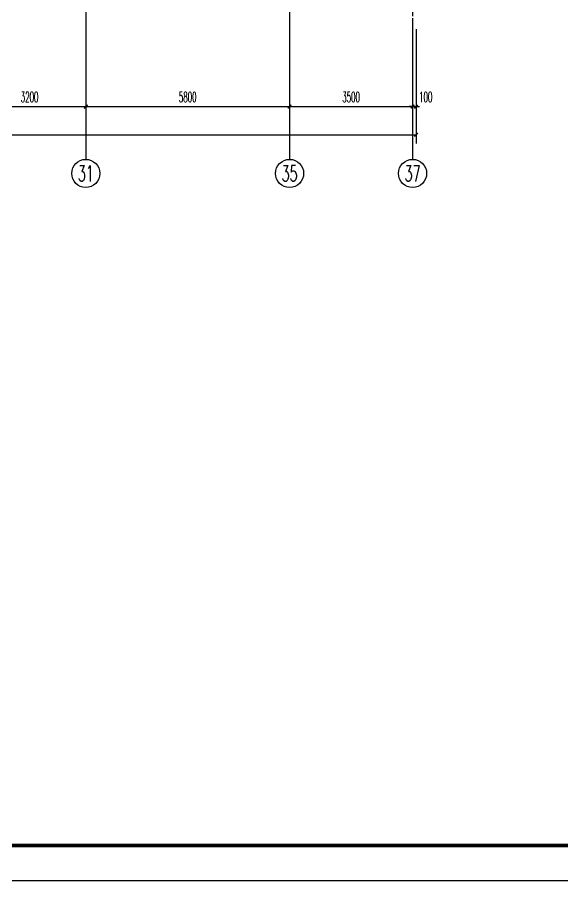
# Model space of a CAD drawing. Extents: x 27938 to 1507990, y 110129 to 923079.
# Drawn here: x 866667 to 882190, y 642457 to 667017 of the extents above; entities that cross this region are included whole.
import ezdxf
from ezdxf.enums import TextEntityAlignment as Align

# ---------------------------------------------------------------- set-up
doc = ezdxf.new("R2010")
doc.units = 0
doc.header["$LTSCALE"] = 1000
doc.header["$MEASUREMENT"] = 0
doc.linetypes.add('DOTE', pattern=[2.42, 2, -0.2, 0.02, -0.2])
for name, color, linetype in [('AXIS', 3, 'Continuous'), ('AXIS_TEXT', 7, 'Continuous'), ('DOTE', 1, 'Continuous'), ('图框', 140, 'Continuous')]:
    doc.layers.add(name, color=color, linetype=linetype)
doc.layers.add('yichutu', color=7, linetype='Continuous', true_color=0xffffff, plot=False)
doc.styles.add('_TCH_AXIS', font='COMPLEX', dxfattribs={"bigfont": 'GBCBIG'})
doc.styles.add('_TCH_DIM_T3', font='SIMPLEX.shx', dxfattribs={"width": 0.494118, "bigfont": 'GBCBIG.shx'})
doc.styles.add('COMPLEX', font='COMPLEX')
doc.dimstyles.new('_TCH_ARCH&&100', dxfattribs={"dimtxt": 297.5, "dimasz": 100, "dimexe": 250, "dimexo": 300, "dimgap": 126.25, "dimtad": 1, "dimdec": 0, "dimzin": 0, "dimdsep": 46, "dimtxsty": '_TCH_DIM_T3', "dimblk": 'ARCHTICK', "dimcen": 0.09, "dimclrt": 4, "dimazin": 2, "dimtfac": 1, "dimtdec": 0, "dimtix": 1, "dimtmove": 2, "dimatfit": 3, "dimfxl": 100, "dimtolj": 1, "dimtzin": 0, "dimarcsym": 0})

# ---------------------------------------------------------------- blocks, each defined once
blk = doc.blocks.new('TK')
at = {"layer": '图框'}
blk.add_lwpolyline([(465375, 548714), (549475, 548714), (549475, 489314), (465375, 489314)], close=True, dxfattribs=at)
blk.add_lwpolyline([(465375, 548714), (549475, 548714), (549475, 489314), (465375, 489314)], close=True, dxfattribs=at)
at = {"layer": '图框', "const_width": 100}
blk.add_lwpolyline([(548475, 490314), (548475, 547714), (467875, 547714), (467875, 490314)], close=True, dxfattribs=at)
blk = doc.blocks.new('yct-841-594-84100-59399.9999999999-100-1000.0')
at = {"layer": 'yichutu', "color": 7, "true_color": 0xffffff}
blk.add_lwpolyline([(0, 0), (0, 59400), (84100, 59400), (84100, 0)], close=True, dxfattribs=at)
blk = doc.blocks.new('_ArchTick')
at = {"color": 0, "linetype": 'ByBlock', "const_width": 0.4}
blk.add_lwpolyline([(-0.5, -0.5), (0.5, 0.5)], dxfattribs=at)
blk = doc.blocks.new('*D952')
at = {"layer": 'AXIS', "color": 0, "lineweight": -2}
for p, q in [((877917, 666675), (877917, 664225)), ((878017, 666675), (878017, 664225)), ((877917, 664475), (877817, 664475)), ((877917, 664475), (878017, 664475)), ((878017, 664475), (878117, 664475))]:
    blk.add_line(p, q, dxfattribs=at)
at = {"layer": 'Defpoints', "color": 0}
for p in [(877917, 666975), (878017, 666975), (878017, 664475)]:
    blk.add_point(p, dxfattribs=at)
at = {"layer": 'AXIS', "color": 0, "lineweight": -2, "xscale": 100, "yscale": 100, "zscale": 100}
blk.add_blockref('_ArchTick', (877917, 664475), dxfattribs=at)
at = {"layer": 'AXIS', "color": 0, "lineweight": -2, "xscale": 100, "yscale": 100, "zscale": 100, "rotation": 180}
blk.add_blockref('_ArchTick', (878017, 664475), dxfattribs=at)
at = {"layer": 'AXIS', "color": 4, "insert": (878292, 664750), "char_height": 297.5, "attachment_point": 5, "style": '_TCH_DIM_T3'}
blk.add_mtext('\\A1;100', dxfattribs=at)
blk = doc.blocks.new('*D953')
at = {"layer": 'AXIS', "color": 0, "lineweight": -2}
for p, q in [((874417, 666675), (874417, 664225)), ((877917, 666675), (877917, 664225)), ((874417, 664475), (877917, 664475))]:
    blk.add_line(p, q, dxfattribs=at)
at = {"layer": 'Defpoints', "color": 0}
for p in [(874417, 666975), (877917, 666975), (877917, 664475)]:
    blk.add_point(p, dxfattribs=at)
at = {"layer": 'AXIS', "color": 0, "lineweight": -2, "xscale": 100, "yscale": 100, "zscale": 100, "rotation": 180}
blk.add_blockref('_ArchTick', (874417, 664475), dxfattribs=at)
at = {"layer": 'AXIS', "color": 0, "lineweight": -2, "xscale": 100, "yscale": 100, "zscale": 100}
blk.add_blockref('_ArchTick', (877917, 664475), dxfattribs=at)
at = {"layer": 'AXIS', "color": 4, "insert": (876167, 664750), "char_height": 297.5, "attachment_point": 5, "style": '_TCH_DIM_T3'}
blk.add_mtext('\\A1;3500', dxfattribs=at)
blk = doc.blocks.new('*D954')
at = {"layer": 'AXIS', "color": 0, "lineweight": -2}
for p, q in [((868617, 666675), (868617, 664225)), ((874417, 666675), (874417, 664225)), ((868617, 664475), (874417, 664475))]:
    blk.add_line(p, q, dxfattribs=at)
at = {"layer": 'Defpoints', "color": 0}
for p in [(868617, 666975), (874417, 666975), (874417, 664475)]:
    blk.add_point(p, dxfattribs=at)
at = {"layer": 'AXIS', "color": 0, "lineweight": -2, "xscale": 100, "yscale": 100, "zscale": 100, "rotation": 180}
blk.add_blockref('_ArchTick', (868617, 664475), dxfattribs=at)
at = {"layer": 'AXIS', "color": 0, "lineweight": -2, "xscale": 100, "yscale": 100, "zscale": 100}
blk.add_blockref('_ArchTick', (874417, 664475), dxfattribs=at)
at = {"layer": 'AXIS', "color": 4, "insert": (871517, 664750), "char_height": 297.5, "attachment_point": 5, "style": '_TCH_DIM_T3'}
blk.add_mtext('\\A1;5800', dxfattribs=at)
blk = doc.blocks.new('*D955')
at = {"layer": 'AXIS', "color": 0, "lineweight": -2}
for p, q in [((865417, 666675), (865417, 664225)), ((868617, 666675), (868617, 664225)), ((865417, 664475), (868617, 664475))]:
    blk.add_line(p, q, dxfattribs=at)
at = {"layer": 'Defpoints', "color": 0}
for p in [(865417, 666975), (868617, 666975), (868617, 664475)]:
    blk.add_point(p, dxfattribs=at)
at = {"layer": 'AXIS', "color": 0, "lineweight": -2, "xscale": 100, "yscale": 100, "zscale": 100, "rotation": 180}
blk.add_blockref('_ArchTick', (865417, 664475), dxfattribs=at)
at = {"layer": 'AXIS', "color": 0, "lineweight": -2, "xscale": 100, "yscale": 100, "zscale": 100}
blk.add_blockref('_ArchTick', (868617, 664475), dxfattribs=at)
at = {"layer": 'AXIS', "color": 4, "insert": (867017, 664750), "char_height": 297.5, "attachment_point": 5, "style": '_TCH_DIM_T3'}
blk.add_mtext('\\A1;3200', dxfattribs=at)
blk = doc.blocks.new('*D966')
at = {"layer": 'AXIS', "color": 0, "lineweight": -2}
for p, q in [((827817, 666675), (827817, 663425)), ((878017, 666675), (878017, 663425)), ((827817, 663675), (878017, 663675))]:
    blk.add_line(p, q, dxfattribs=at)
at = {"layer": 'Defpoints', "color": 0}
for p in [(827817, 666975), (878017, 666975), (878017, 663675)]:
    blk.add_point(p, dxfattribs=at)
at = {"layer": 'AXIS', "color": 0, "lineweight": -2, "xscale": 100, "yscale": 100, "zscale": 100, "rotation": 180}
blk.add_blockref('_ArchTick', (827817, 663675), dxfattribs=at)
at = {"layer": 'AXIS', "color": 0, "lineweight": -2, "xscale": 100, "yscale": 100, "zscale": 100}
blk.add_blockref('_ArchTick', (878017, 663675), dxfattribs=at)
at = {"layer": 'AXIS', "color": 4, "insert": (852917, 663950), "char_height": 297.5, "attachment_point": 5, "style": '_TCH_DIM_T3'}
blk.add_mtext('\\A1;50200', dxfattribs=at)
blk = doc.blocks.new('_AXISO')
at = {"color": 0}
blk.add_circle((0, 0), 0.5, dxfattribs=at)
at = {"layer": 'AXIS_TEXT', "color": 0, "style": 'COMPLEX', "width": 1.041667}
blk.add_attdef('A', text='', height=0.56, dxfattribs=at).set_placement((-0.25, -0.28), (0.25, -0.28), align=Align.FIT)

msp = doc.modelspace()

# ---------------------------------------------------------------- linework, layer by layer
at = {"layer": 'AXIS', "color": 8}
for p, q in [((868616.6, 666975.1), (868616.6, 662975.1)), ((874416.6, 666975.2), (874416.6, 662975.2)), ((877916.6, 666975.2), (877916.6, 662975.2))]:
    msp.add_line(p, q, dxfattribs=at)
at = {"layer": 'DOTE', "color": 169, "linetype": 'DOTE', "ltscale": 0.3}
for p, q in [((877916.6, 690157.2), (877916.6, 666975.2)), ((868616.4, 681757.2), (868616.6, 666975.2)), ((874416.6, 678957.2), (874416.6, 666975.2))]:
    msp.add_line(p, q, dxfattribs=at)

# ---------------------------------------------------------------- block references
msp.add_blockref('TK', (348239.1, 153143.3))
at = {"layer": 'AXIS', "color": 8}
ref = msp.add_blockref('_AXISO', (868616.6, 662575.1), dxfattribs=dict(at, xscale=800, yscale=800, zscale=800))
ref.add_attrib('A', '31', dxfattribs={"layer": 'AXIS_TEXT', "color": 8, "ltscale": 0.5, "height": 452.55, "style": '_TCH_AXIS', "width": 0.75}).set_placement((868390.3, 662348.9), (868842.9, 662348.9), align=Align.FIT)
ref = msp.add_blockref('_AXISO', (874416.6, 662575.2), dxfattribs=dict(at, xscale=800, yscale=800, zscale=800))
ref.add_attrib('A', '35', dxfattribs={"layer": 'AXIS_TEXT', "color": 8, "ltscale": 0.5, "height": 452.55, "style": '_TCH_AXIS', "width": 0.636364}).set_placement((874190.3, 662348.9), (874642.8, 662348.9), align=Align.FIT)
ref = msp.add_blockref('_AXISO', (877916.6, 662575.2), dxfattribs=dict(at, xscale=800, yscale=800, zscale=800))
ref.add_attrib('A', '37', dxfattribs={"layer": 'AXIS_TEXT', "color": 8, "ltscale": 0.5, "height": 452.55, "style": '_TCH_AXIS', "width": 0.636364}).set_placement((877690.3, 662348.9), (878142.8, 662348.9), align=Align.FIT)
at = {"layer": 'yichutu'}
msp.add_blockref('yct-841-594-84100-59399.9999999999-100-1000.0', (813614.1, 642457), dxfattribs=at)

# ---------------------------------------------------------------- dimensions: what is measured, and where the dimension line sits
at = {"layer": 'AXIS', "color": 8}
for p1, p2, distance, picture, middle in [((827816.6, 666975.2), (878016.6, 666975.2), -3300, '*D966', (852916.6, 663950.2)), ((865416.6, 666975.2), (868616.6, 666975.2), -2500, '*D955', (867016.6, 664750.2)), ((868616.6, 666975.2), (874416.6, 666975.2), -2500, '*D954', (871516.6, 664750.2)), ((874416.6, 666975.2), (877916.6, 666975.2), -2500, '*D953', (876166.6, 664750.2))]:
    dim = msp.add_aligned_dim(p1=p1, p2=p2, distance=distance, dimstyle='_TCH_ARCH&&100', dxfattribs=at)
    dim.commit()
    dim.dimension.update_dxf_attribs({"geometry": picture, "text_midpoint": middle})
dim = msp.add_linear_dim(base=(878016.6, 664475.2), p1=(877916.6, 666975.2), p2=(878016.6, 666975.2), angle=0, dimstyle='_TCH_ARCH&&100', dxfattribs=at)
dim.commit()
dim.dimension.update_dxf_attribs({"geometry": '*D952', "text_midpoint": (878291.6, 664750.2), "dimtype": 129})

doc.saveas('drawing.dxf')
